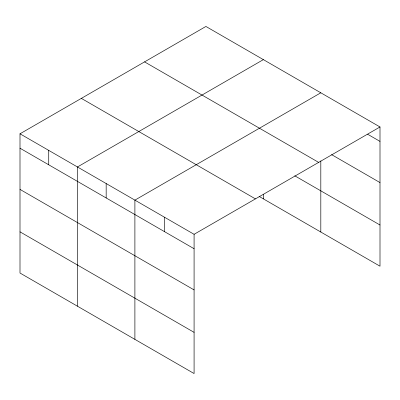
<?xml version="1.0" encoding="UTF-8"?>
<svg xmlns="http://www.w3.org/2000/svg" width="400" height="400" viewBox="0 0 400 400"><rect width="100%" height="100%" fill="white"/><g stroke="black" fill="none" stroke-linecap="round" stroke-linejoin="round"><path stroke-width="0.6" d="M20 133.8L194.085 234.305L194.085 373.54L20 273.03L20 133.8L205.915 26.46L380 126.97L380 266.2L259.105 196.405M263.365 59.63L77.45 166.965L77.45 306.2M320.81 92.795L134.895 200.135L134.895 339.365M194.085 234.305L380 126.97M367.625 134.24L380 141.385M331.575 154.615L380 182.575M144.565 61.885L318.65 162.39M294.745 175.79L380 225.01M81.35 98.375L255.435 198.885M20 148.21L194.085 248.72M20 189.405L194.085 289.91M20 231.84L194.085 332.35M320.81 160.885L320.81 232.03M263.365 194.495L263.365 198.86M164.49 217.22L164.49 231.635M106.17 183.55L106.17 197.965M48.725 150.38L48.725 164.795"/></g></svg>
